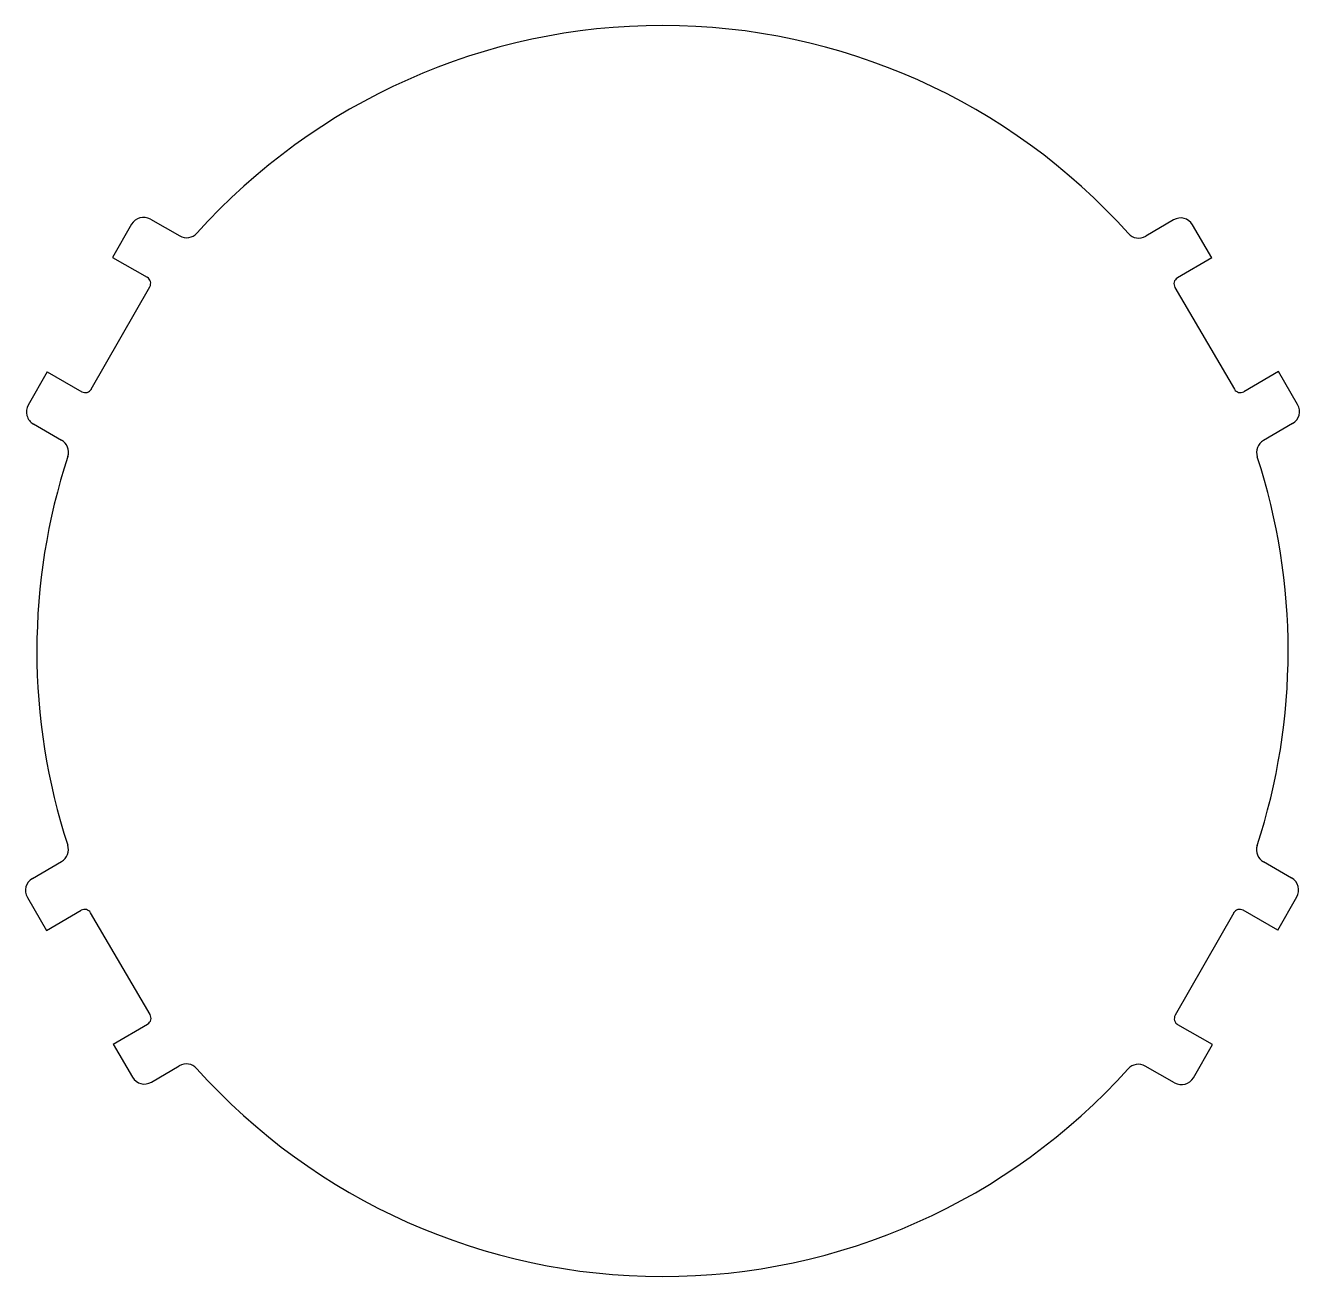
# Model space of a CAD drawing. Header units: millimetres. Extents: x -18.4 to 18.4, y -18 to 18.
import ezdxf

# ---------------------------------------------------------------- set-up
doc = ezdxf.new("R2010")
doc.units = ezdxf.units.MM

msp = doc.modelspace()

# ---------------------------------------------------------------- linework, layer by layer
at = {"color": 7, "linetype": 'Continuous', "lineweight": 25}
for p, q in [((-15.307, 12.302), (-15.852, 11.346)), ((-14.761, 12.451), (-13.915, 11.968)), ((14.733, 12.43), (13.928, 11.96)), ((15.835, 11.336), (15.281, 12.286)), ((-15.852, 11.346), (-14.853, 10.776)), ((15.835, 11.336), (14.842, 10.756)), ((-16.464, 7.55), (-14.779, 10.503)), ((14.771, 10.483), (16.486, 7.547)), ((-17.735, 8.046), (-18.28, 7.09)), ((-17.735, 8.046), (-16.736, 7.476)), ((17.752, 8.055), (16.759, 7.475)), ((18.307, 7.106), (17.752, 8.055)), ((-18.131, 6.545), (-17.321, 6.082)), ((18.163, 6.558), (17.322, 6.067)), ((-18.163, -6.558), (-17.322, -6.067)), ((18.131, -6.545), (17.321, -6.082)), ((-18.307, -7.106), (-17.752, -8.055)), ((17.735, -8.046), (18.28, -7.09)), ((-17.752, -8.055), (-16.759, -7.475)), ((-14.771, -10.483), (-16.486, -7.547)), ((16.464, -7.55), (14.779, -10.503)), ((17.735, -8.046), (16.736, -7.476)), ((-15.835, -11.336), (-14.842, -10.756)), ((15.852, -11.346), (14.853, -10.776)), ((-15.835, -11.336), (-15.281, -12.286)), ((15.307, -12.302), (15.852, -11.346)), ((-14.733, -12.43), (-13.928, -11.96)), ((14.761, -12.451), (13.915, -11.968))]:
    msp.add_line(p, q, dxfattribs=at)
for centre, radius, start, end in [((0, 0), 18.034, 41.8742, 138.0819), ((-14.96, 12.103), 0.4, 60.2926, 150.2926), ((14.935, 12.085), 0.4, 30.2926, 120.2926), ((-13.717, 12.315), 0.4, 240.2926, 318.0819), ((13.727, 12.305), 0.4, 221.8742, 300.2926), ((-14.952, 10.603), 0.2, 330.2926, 60.2926), ((14.943, 10.584), 0.2, 120.2926, 210.2926), ((-16.637, 7.649), 0.2, 240.2926, 330.2926), ((16.658, 7.648), 0.2, 210.2926, 300.2926), ((-17.933, 6.892), 0.4, 150.2926, 240.2926), ((17.962, 6.904), 0.4, 300.2926, 30.2926), ((-17.52, 5.735), 0.4, 341.8742, 60.2926), ((17.524, 5.722), 0.4, 120.2926, 198.0819), ((0, 0), 18.034, 161.8742, 198.0819), ((0, 0), 18.034, 341.8742, 18.0819), ((-17.524, -5.722), 0.4, 300.2926, 18.0819), ((17.52, -5.735), 0.4, 161.8742, 240.2926), ((-17.962, -6.904), 0.4, 120.2926, 210.2926), ((17.933, -6.892), 0.4, 330.2926, 60.2926), ((-16.658, -7.648), 0.2, 30.2926, 120.2926), ((16.637, -7.649), 0.2, 60.2926, 150.2926), ((-14.943, -10.584), 0.2, 300.2926, 30.2926), ((14.952, -10.603), 0.2, 150.2926, 240.2926), ((-13.727, -12.305), 0.4, 41.8742, 120.2926), ((0, 0), 18.034, 221.8742, 318.0819), ((13.717, -12.315), 0.4, 60.2926, 138.0819), ((-14.935, -12.085), 0.4, 210.2926, 300.2926), ((14.96, -12.103), 0.4, 240.2926, 330.2926)]:
    msp.add_arc(centre, radius, start, end, dxfattribs=at)

doc.saveas('drawing.dxf')
